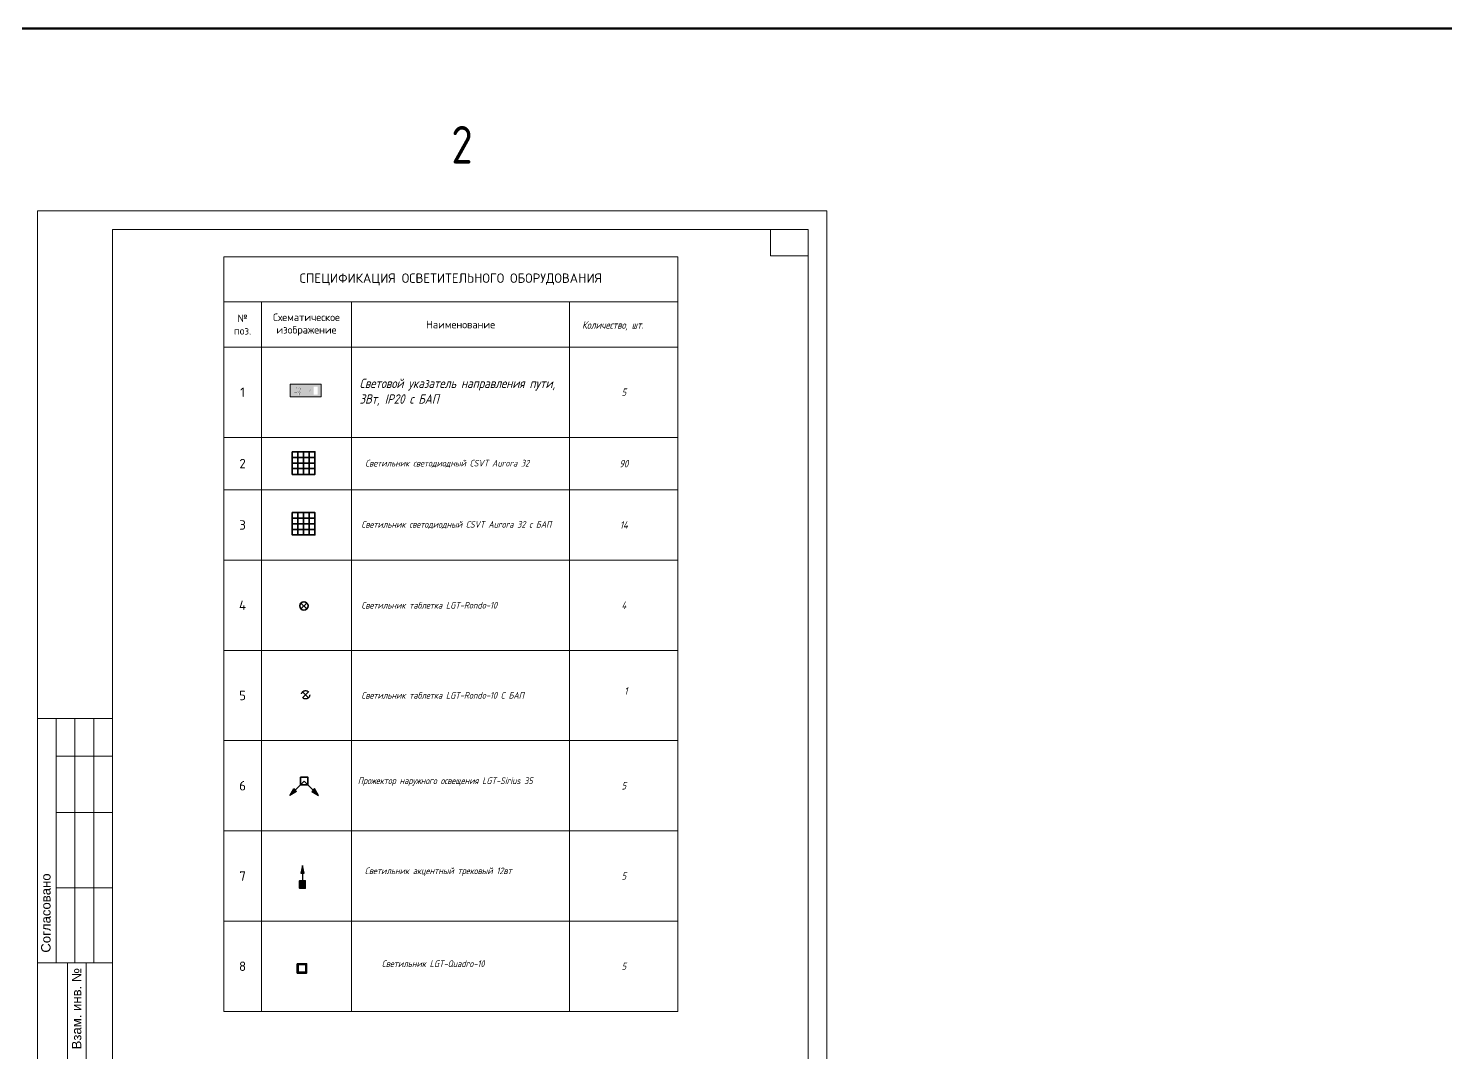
# Model space of a CAD drawing. Header units: metres. Extents: x -1525 to -1043, y -1331 to -1144.
# Drawn here: x -1373.01 to -1335.31, y -1178.66 to -1151.42 of the extents above; entities that cross this region are included whole.
import ezdxf
from ezdxf.enums import TextEntityAlignment as Align

# ---------------------------------------------------------------- set-up
doc = ezdxf.new("R2010")
doc.units = ezdxf.units.M
doc.header["$MEASUREMENT"] = 0
doc.linetypes.add('( Hidden )', pattern=[0.375, 0.25, -0.125])
for name, color, linetype, lineweight in [('Level 50', 7, 'Continuous', 0), ('Level 63', 7, 'Continuous', 0), ('ЭС', 5, 'Continuous', 30)]:
    doc.layers.add(name, color=color, linetype=linetype, lineweight=lineweight)
doc.layers.add('PDF _ITAB-light', color=3, linetype='Continuous')
doc.layers.add('PDF _ITAB-light direct', color=2, linetype='Continuous')
doc.styles.get("Standard").update_dxf_attribs({"font": 'txt.shx', "width": 0.8, "height": 0.0025})
doc.styles.add('Style-Arial', font='arial.ttf')
doc.styles.add('СЛ', font='romans.shx', dxfattribs={"width": 0.8, "oblique": 15, "height": 0.2})
doc.styles.add('СЛ - стандарт', font='isocpeur.ttf', dxfattribs={"height": 200})

msp = doc.modelspace()

# ---------------------------------------------------------------- hatches: boundary and pattern name
at = {"lineweight": 15, "ltscale": 10}
h = msp.add_hatch(color=1, dxfattribs=at)
h.set_gradient(color1=(29, 246, 9), color2=(38, 246, 19), one_color=1, tint=0.52)
h.paths.add_polyline_path([(-1366.04984801, -1160.88776109), (-1366.04984801, -1161.22376709), (-1365.22184801, -1161.22376709), (-1365.22184801, -1160.88776109)])
h.paths.add_polyline_path([(-1365.80983601, -1161.13976109), (-1365.84578204, -1161.13976109), (-1365.80983601, -1161.17576109)], flags=16)
h.paths.add_polyline_path([(-1365.42584201, -1160.94777309), (-1365.31784201, -1160.94777309), (-1365.31784201, -1161.16377309), (-1365.42584201, -1161.16377309)], flags=16)
at = {"layer": 'PDF _ITAB-light', "linetype": 'Continuous', "lineweight": 13, "transparency": 33554559}
msp.add_hatch(color=5, dxfattribs=at).paths.add_polyline_path([(-1365.79780919, -1174.28883353), (-1365.64846579, -1174.28883353), (-1365.64846579, -1174.08701813), (-1365.79780919, -1174.08701813)])
h = msp.add_hatch(color=5, dxfattribs=at)
h.paths.add_polyline_path([(-1365.61097427, -1176.54507505), (-1365.61097427, -1176.29482396), (-1365.86122536, -1176.29482396), (-1365.86122536, -1176.54507505)])
h.paths.add_polyline_path([(-1365.63519212, -1176.5208572), (-1365.83297121, -1176.5208572), (-1365.83297121, -1176.3190418), (-1365.63519212, -1176.3190418)], flags=0)
at = {"layer": 'PDF _ITAB-light direct', "linetype": 'Continuous', "lineweight": 13, "transparency": 33554559}
for points in [[(-1366.05655454, -1171.81815867), (-1365.87895698, -1171.71321467), (-1365.95161053, -1171.64056112), (-1365.99197361, -1171.71321467)], [(-1365.29369232, -1171.81815867), (-1365.35827325, -1171.71321467), (-1365.39863633, -1171.64056112), (-1365.47128988, -1171.71321467)]]:
    msp.add_hatch(color=256, dxfattribs=at).paths.add_polyline_path(points)

# ---------------------------------------------------------------- linework, layer by layer
at = {"color": 0, "lineweight": 15, "ltscale": 100, "transparency": 33554687}
for p, q in [((-1367.81505285, -1157.50001181), (-1355.73405285, -1157.50001181)), ((-1367.81505285, -1157.50001181), (-1367.81505285, -1158.70001181)), ((-1367.81505285, -1158.70001181), (-1366.81505285, -1158.70001181)), ((-1367.81505285, -1158.70001181), (-1367.81505285, -1159.90001181)), ((-1366.81505285, -1158.70001181), (-1366.81505285, -1177.56285515)), ((-1364.41505285, -1158.70001181), (-1364.41505285, -1159.90001181)), ((-1358.61505285, -1158.70001181), (-1358.61505285, -1177.56285515)), ((-1355.73405285, -1158.70001181), (-1355.73405285, -1177.56285515)), ((-1367.81505285, -1159.90001181), (-1358.61505285, -1159.90001181)), ((-1367.81505285, -1159.90001181), (-1367.81505285, -1172.76285515)), ((-1364.41505285, -1159.90001181), (-1364.41505285, -1177.5609141)), ((-1358.61505285, -1159.90001181), (-1355.73405285, -1159.90001181)), ((-1366.81505285, -1161.10001181), (-1366.81505285, -1177.56285515)), ((-1358.61505285, -1161.10001181), (-1358.61505285, -1177.56285515)), ((-1355.73405285, -1161.10001181), (-1355.73405285, -1177.56285515)), ((-1367.81505285, -1162.30001181), (-1355.73405285, -1162.30001181)), ((-1367.81505285, -1162.30001181), (-1367.81505285, -1177.56285515)), ((-1364.41505285, -1162.30001181), (-1364.41505285, -1177.5609141)), ((-1367.81505285, -1163.69419397), (-1366.81505285, -1163.69419397)), ((-1366.81505285, -1163.69419397), (-1364.41505285, -1163.69419397)), ((-1364.41505285, -1163.69419397), (-1358.61505285, -1163.69419397)), ((-1358.61505285, -1163.69419397), (-1355.73405285, -1163.69419397)), ((-1367.81505285, -1165.56285515), (-1366.81505285, -1165.56285515)), ((-1366.81505285, -1165.56285515), (-1364.41505285, -1165.56285515)), ((-1364.41505285, -1165.56285515), (-1355.73405285, -1165.56285515)), ((-1367.81505285, -1167.96285515), (-1358.61505285, -1167.96285515)), ((-1358.61505285, -1167.96285515), (-1355.73405285, -1167.96285515)), ((-1367.81505285, -1170.36285515), (-1358.61505285, -1170.36285515)), ((-1358.61505285, -1170.36285515), (-1355.73405285, -1170.36285515)), ((-1367.81505285, -1172.76285515), (-1358.61505285, -1172.76285515)), ((-1367.81505285, -1172.76285515), (-1358.61505285, -1172.76285515)), ((-1358.61505285, -1172.76285515), (-1355.73405285, -1172.76285515)), ((-1358.61505285, -1172.76285515), (-1355.73405285, -1172.76285515)), ((-1367.81505285, -1175.16285515), (-1358.61505285, -1175.16285515)), ((-1367.81505285, -1175.16285515), (-1358.61505285, -1175.16285515)), ((-1358.61505285, -1175.16285515), (-1355.73405285, -1175.16285515)), ((-1358.61505285, -1175.16285515), (-1355.73405285, -1175.16285515)), ((-1367.81505285, -1177.56285515), (-1358.61505285, -1177.56285515)), ((-1358.61505285, -1177.56285515), (-1355.73405285, -1177.56285515))]:
    msp.add_line(p, q, dxfattribs=at)
at = {"color": 0, "lineweight": 15, "transparency": 33554687}
for p, q in [((-1367.81505285, -1157.50001181), (-1367.81505285, -1158.70001181)), ((-1355.73405285, -1157.50001181), (-1367.81505285, -1157.50001181)), ((-1355.73405285, -1158.70001181), (-1355.73405285, -1157.50001181)), ((-1367.81505285, -1158.70001181), (-1355.73405285, -1158.70001181))]:
    msp.add_line(p, q, dxfattribs=at)
at = {"color": 8, "lineweight": 15, "ltscale": 100, "transparency": 33554687}
for p in [(-1355.73405285, -1157.50001181), (-1366.81505285, -1158.70001181)]:
    msp.add_line(p, (-1355.73405285, -1158.70001181), dxfattribs=at)
at = {"color": 1, "lineweight": 15, "ltscale": 10, "const_width": 0.001}
for points in [[(-1366.13383601, -1160.88776109), (-1365.13784201, -1160.88776109), (-1365.13784201, -1161.22376709), (-1366.13383601, -1161.22376709), (-1366.13383601, -1160.88776109)], [(-1366.04984801, -1160.88776109), (-1366.04984801, -1161.22376709)], [(-1365.94184801, -1161.11576709), (-1365.86984801, -1161.11576709), (-1365.86984801, -1161.06776109), (-1365.82184201, -1160.98377309), (-1365.85784201, -1160.98377309), (-1365.88183601, -1161.03176109), (-1365.89384201, -1161.01977309), (-1365.89384201, -1161.00776709), (-1365.86984801, -1160.95976109), (-1365.80504225, -1160.9573678), (-1365.79784801, -1160.98377309), (-1365.77383601, -1160.98377309), (-1365.74984201, -1160.97176709), (-1365.74984201, -1160.93576709), (-1365.77383601, -1160.92376109), (-1365.79784801, -1160.93576709), (-1365.80504225, -1160.9573678)], [(-1365.77383601, -1160.98377309), (-1365.77383601, -1161.03176109), (-1365.72584801, -1161.03176109), (-1365.70903979, -1161.03896487), (-1365.70903979, -1161.05577309), (-1365.79784801, -1161.05577309), (-1365.80983601, -1161.07976709), (-1365.77383601, -1161.09776709), (-1365.78003508, -1161.18332279), (-1365.79784801, -1161.18776709), (-1365.80983601, -1161.17576109), (-1365.80983601, -1161.11576709), (-1365.84583601, -1161.07976709), (-1365.84583601, -1161.13976109), (-1365.94184801, -1161.13976109), (-1365.94184801, -1161.11576709)], [(-1365.65384801, -1161.04376709), (-1365.52183601, -1161.04376709), (-1365.54584801, -1161.01977309), (-1365.52183601, -1161.01977309), (-1365.49784201, -1161.05577309), (-1365.52503463, -1161.09314477), (-1365.54584801, -1161.09177309), (-1365.52183601, -1161.05577309), (-1365.65384801, -1161.05577309), (-1365.65384801, -1161.04376709)], [(-1365.42584201, -1160.94777309), (-1365.31784201, -1160.94777309), (-1365.31784201, -1161.16377309), (-1365.42584201, -1161.16377309), (-1365.42584201, -1160.94777309)], [(-1365.22184801, -1160.88776109), (-1365.22184801, -1161.22376709)]]:
    msp.add_lwpolyline(points, dxfattribs=at)
at = {"color": 1, "lineweight": 15, "ltscale": 10}
msp.add_lwpolyline([(-1366.04984801, -1160.88776109), (-1365.22184801, -1160.88776109), (-1365.22184801, -1161.22376709), (-1366.04984801, -1161.22376709)], close=True, dxfattribs=at)
at = {"layer": 'Level 50', "color": 7, "linetype": 'Continuous', "lineweight": 0}
for p, q in [((-1372.77251694, -1156.27538635), (-1351.77251694, -1156.27538635)), ((-1372.77251694, -1185.27538635), (-1372.77251694, -1156.27538635)), ((-1351.77251694, -1156.27538635), (-1351.77251694, -1185.27538635))]:
    msp.add_line(p, q, dxfattribs=at)
at = {"layer": 'Level 50', "color": 7, "linetype": 'Continuous', "lineweight": 13}
for p, q in [((-1370.77251694, -1156.77538635), (-1352.27251694, -1156.77538635)), ((-1370.77251694, -1156.77538635), (-1370.77251694, -1184.77538635)), ((-1353.27251694, -1156.77538635), (-1353.27251694, -1157.47538635)), ((-1352.27251694, -1156.77538635), (-1352.27251694, -1184.77538635)), ((-1353.27251694, -1157.47538635), (-1352.27251694, -1157.47538635))]:
    msp.add_line(p, q, dxfattribs=at)
at = {"layer": 'Level 63', "color": 7, "linetype": 'Continuous', "lineweight": 13}
for p, q in [((-1372.77251694, -1169.77538635), (-1370.77251694, -1169.77538635)), ((-1372.77251694, -1169.77538635), (-1372.77251694, -1176.27538635)), ((-1372.27251694, -1169.77538635), (-1372.27251694, -1176.27538635)), ((-1371.77251694, -1169.77538635), (-1371.77251694, -1176.27538635)), ((-1371.27251694, -1169.77538635), (-1371.27251694, -1176.27538635)), ((-1372.27251694, -1170.77538635), (-1370.77251694, -1170.77538635)), ((-1372.27251694, -1172.27538635), (-1370.77251694, -1172.27538635)), ((-1372.27251694, -1174.27538635), (-1370.77251694, -1174.27538635)), ((-1372.77251694, -1176.27538635), (-1370.77251694, -1176.27538635)), ((-1371.97251694, -1176.27538635), (-1370.77251694, -1176.27538635)), ((-1371.47251694, -1184.77538635), (-1371.47251694, -1176.27538635))]:
    msp.add_line(p, q, dxfattribs=at)
at = {"layer": 'Level 63', "color": 7, "linetype": 'Continuous', "lineweight": 13, "flags": 128}
msp.add_lwpolyline([(-1370.77251694, -1184.77538635), (-1371.97251694, -1184.77538635), (-1371.97251694, -1176.27538635)], dxfattribs=at)
at = {"layer": 'PDF _ITAB-light', "linetype": 'Continuous', "lineweight": 35}
for points in [[(-1365.99316346, -1162.68278586), (-1365.39175357, -1162.68278586), (-1365.39175357, -1163.28419575), (-1365.99316346, -1163.28419575)], [(-1365.99316346, -1162.98147265), (-1365.39175357, -1162.98147265)], [(-1365.57623388, -1171.53561711), (-1365.77401298, -1171.53561711), (-1365.77401298, -1171.33783802), (-1365.57623388, -1171.33783802)]]:
    msp.add_lwpolyline(points, close=True, dxfattribs=at)
for points in [[(-1365.39175357, -1162.83212925), (-1365.99316346, -1162.83212925)], [(-1365.84382007, -1162.68278586), (-1365.84382007, -1163.28419575)], [(-1365.69447667, -1162.68278586), (-1365.69447667, -1163.28419575)], [(-1365.54513328, -1162.68278586), (-1365.54513328, -1163.28419575)], [(-1365.39175357, -1163.13081604), (-1365.99316346, -1163.13081604)]]:
    msp.add_lwpolyline(points, dxfattribs=at)
at = {"layer": 'PDF _ITAB-light', "color": 1, "linetype": 'Continuous', "lineweight": 35}
for points in [[(-1365.99316398, -1164.2977411), (-1365.39175409, -1164.2977411), (-1365.39175409, -1164.89511469), (-1365.99316398, -1164.89511469)], [(-1365.99316398, -1164.5964279), (-1365.39175409, -1164.5964279)]]:
    msp.add_lwpolyline(points, close=True, dxfattribs=at)
for points in [[(-1365.39175409, -1164.4470845), (-1365.99316398, -1164.4470845)], [(-1365.84382059, -1164.2977411), (-1365.84382059, -1164.89511469)], [(-1365.69044088, -1164.2977411), (-1365.69044088, -1164.89511469)], [(-1365.54109749, -1164.2977411), (-1365.54109749, -1164.89511469)], [(-1365.39175409, -1164.74577129), (-1365.99316398, -1164.74577129)]]:
    msp.add_lwpolyline(points, dxfattribs=at)
at = {"layer": 'PDF _ITAB-light', "color": 5, "linetype": 'Continuous', "lineweight": 35}
for points in [[(-1365.76159363, -1166.70770441), (-1365.60821393, -1166.86108412)], [(-1365.76159363, -1166.86108412), (-1365.60821393, -1166.70770441)], [(-1365.64846579, -1174.28883353), (-1365.79780919, -1174.08701813), (-1365.64846579, -1174.08701813), (-1365.64846579, -1174.28883353), (-1365.79780919, -1174.28883353), (-1365.79780919, -1174.08701813)], [(-1365.79780919, -1174.28883353), (-1365.64846579, -1174.08701813)]]:
    msp.add_lwpolyline(points, dxfattribs=at)
for points in [[(-1365.86122536, -1176.29482396), (-1365.61097427, -1176.29482396), (-1365.61097427, -1176.54507505), (-1365.86122536, -1176.54507505)], [(-1365.83297121, -1176.3190418), (-1365.63519212, -1176.3190418), (-1365.63519212, -1176.5208572), (-1365.83297121, -1176.5208572)]]:
    msp.add_lwpolyline(points, close=True, dxfattribs=at)
msp.add_circle((-1365.68288562, -1166.78237611), 0.11099847, dxfattribs=at)
at = {"layer": 'PDF _ITAB-light direct', "linetype": 'Continuous', "lineweight": 25}
for points in [[(-1365.29369232, -1171.81815867), (-1365.67310528, -1171.43874572), (-1366.05655454, -1171.81815867)], [(-1365.72111934, -1173.68742364), (-1365.72111934, -1174.18792583)]]:
    msp.add_lwpolyline(points, dxfattribs=at)
for points in [[(-1366.05655454, -1171.81815867), (-1365.95161053, -1171.64056112), (-1365.87895698, -1171.71321467)], [(-1365.29369232, -1171.81815867), (-1365.39863633, -1171.64056112), (-1365.47128988, -1171.71321467)], [(-1365.72111934, -1173.68742364), (-1365.76955503, -1173.88923904), (-1365.67268364, -1173.88923904)]]:
    msp.add_lwpolyline(points, close=True, dxfattribs=at)
at = {"layer": 'PDF _ITAB-light direct', "linetype": 'Continuous', "lineweight": 13, "transparency": 33554559}
msp.add_solid([(-1365.72111934, -1173.68742364), (-1365.76955503, -1173.88923904), (-1365.67268364, -1173.88923904)], dxfattribs=at)
at = {"layer": 'ЭС', "color": 1, "linetype": 'Continuous', "lineweight": 50}
msp.add_lwpolyline([(-1524.88347961, -1151.42392904), (-1222.21742353, -1151.42392904), (-1222.21742353, -1331.02456139), (-1524.88347961, -1331.02456139)], close=True, dxfattribs=at)
at = {"layer": 'ЭС', "color": 1, "linetype": '( Hidden )', "lineweight": 30}
for points in [[(-1365.71846342, -1169.06595907), (-1365.56508372, -1169.22337508)], [(-1365.71846342, -1169.22337508), (-1365.56508372, -1169.06595907)]]:
    msp.add_lwpolyline(points, dxfattribs=at)
msp.add_circle((-1365.63975541, -1169.14466708), 0.11099847, dxfattribs=at)

# ---------------------------------------------------------------- texts
at = {"color": 0, "linetype": 'Continuous', "lineweight": 15, "style": 'СЛ', "oblique": 15, "width": 0.8}
msp.add_text('Количество, шт.', height=0.2, dxfattribs=at).set_placement((-1358.28596487, -1159.4120543))
at = {"color": 0, "lineweight": 15, "ltscale": 100, "transparency": 33554687}
for s, insert, char_height, width, attachment_point, style in [('{\\H1.25x;\\C256;СПЕЦИФИКАЦИЯ ОСВЕТИТЕЛЬНОГО ОБОРУДОВАНИЯ                                                                                                              }', (-1361.77455285, -1158.10001181), 0.2, 11.961, 5, 'СЛ - стандарт'), ('№\\Pпоз.', (-1367.31505285, -1159.30001181), 0.2, 0.88, 5, 'СЛ - стандарт'), ('Схематическое \\Pизображение', (-1365.61505285, -1159.30001181), 0.2, 2.28, 5, 'СЛ - стандарт'), ('Наименование', (-1361.51505285, -1159.30001181), 0.2, 5.68, 5, 'СЛ - стандарт'), ('Световой указатель направления пути, 3Вт, IP20 с БАП', (-1364.20319792, -1161.10001181), 0.25, 5.68, 4, 'СЛ'), ('1', (-1367.31505285, -1161.10001181), 0.25, 0.88, 5, 'СЛ - стандарт'), ('5', (-1357.17455285, -1161.10001181), 0.2, 2.761, 5, 'СЛ'), ('2', (-1367.31505285, -1162.99710289), 0.25, 0.88, 5, 'СЛ - стандарт'), ('{\\H0.70833x;\\C256;Светильник светодиодный СSVT Aurora 32}', (-1364.05404986, -1163.00011031), 0.25, 5.68, 4, 'СЛ'), ('90', (-1357.17455285, -1162.99710289), 0.2, 2.761, 5, 'СЛ'), ('3', (-1367.31505285, -1164.62852456), 0.25, 0.88, 5, 'СЛ - стандарт'), ('{\\H0.70833x;\\C256;  Светильник светодиодный СSVT Aurora 32 с БАП}', (-1364.35505285, -1164.62852456), 0.25, 5.68, 4, 'СЛ'), ('14', (-1357.17455285, -1164.62852456), 0.2, 2.761, 5, 'СЛ'), ('4', (-1367.31505285, -1166.76285515), 0.25, 0.88, 5, 'СЛ - стандарт'), ('{\\H0.70833x;\\C256;  Светильник таблетка LGT-Rondo-10}', (-1364.35505285, -1166.76285515), 0.25, 5.68, 4, 'СЛ'), ('4', (-1357.17455285, -1166.76285515), 0.2, 2.761, 5, 'СЛ'), ('5', (-1367.31505285, -1169.16285515), 0.25, 0.88, 5, 'СЛ - стандарт'), ('1', (-1357.12084067, -1169.04078834), 0.2, 2.761, 5, 'СЛ'), ('{\\H0.70833x;\\C256;  Светильник таблетка LGT-Rondo-10 С БАП}', (-1364.35505285, -1169.15900796), 0.25, 5.68, 4, 'СЛ'), ('6', (-1367.31505285, -1171.56285515), 0.25, 0.88, 5, 'СЛ - стандарт'), ('{\\H0.70833x;\\C256;Прожектор наружного освещения LGT-Sirius 35}', (-1364.25116707, -1171.45400456), 0.25, 5.68, 4, 'СЛ'), ('5', (-1357.17455285, -1171.56285515), 0.2, 2.761, 5, 'СЛ'), ('7', (-1367.31505285, -1173.96285515), 0.25, 0.88, 5, 'СЛ - стандарт'), ('{\\H0.70833x;\\C256;Cветильник акцентный трековый 12вт}', (-1364.06781552, -1173.84935669), 0.25, 5.68, 4, 'СЛ'), ('5', (-1357.17455285, -1173.96285515), 0.2, 2.761, 5, 'СЛ'), ('{\\H0.70833x;\\C256;Светильник LGT-Quadro-10}', (-1363.61136431, -1176.29454742), 0.25, 5.68, 4, 'СЛ'), ('8', (-1367.31505285, -1176.36285515), 0.25, 0.88, 5, 'СЛ - стандарт'), ('5', (-1357.17455285, -1176.36285515), 0.2, 2.761, 5, 'СЛ')]:
    msp.add_mtext(s, dxfattribs=dict(at, insert=insert, char_height=char_height, width=width, attachment_point=attachment_point, style=style))
at = {"layer": 'Level 63', "color": 7, "linetype": 'Continuous', "lineweight": 0, "style": 'Style-Arial'}
for s, p in [('Согласовано', (-1372.54812214, -1174.94796449)), ('Взам. инв. №', (-1371.72983801, -1177.49102616))]:
    msp.add_text(s, height=0.25002, rotation=90, dxfattribs=at).set_placement(p, align=Align.MIDDLE_CENTER)
at = {"layer": 'ЭС', "color": 1, "linetype": 'Continuous', "lineweight": 30, "width": 0.8}
msp.add_text('2', height=1, dxfattribs=at).set_placement((-1361.76280119, -1155.01941758))

doc.saveas('drawing.dxf')
